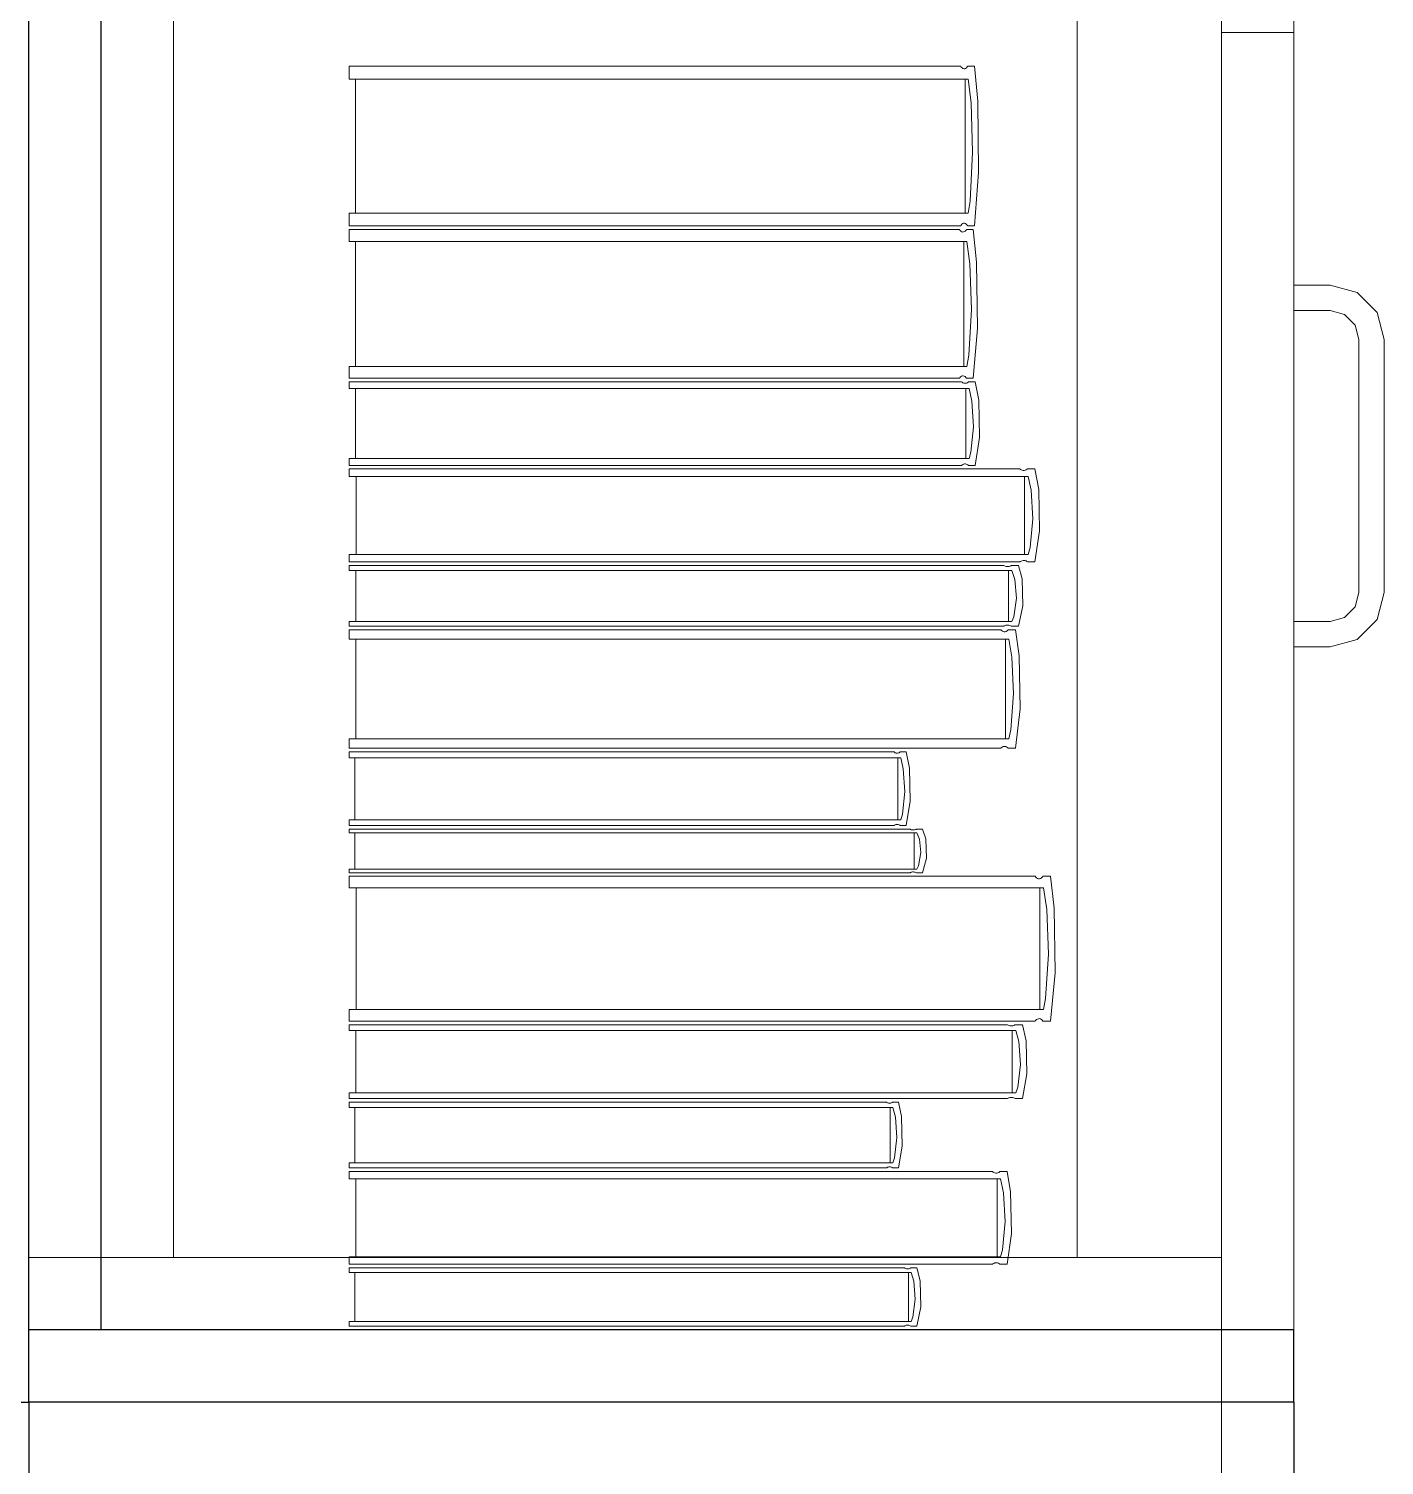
# Model space of a CAD drawing. Header units: inches. Extents: x -38 to 5698, y -33 to 92.
# Drawn here: x 116.1958 to 116.5708, y 12.0838 to 12.4813 of the extents above; entities that cross this region are included whole.
import ezdxf

# ---------------------------------------------------------------- set-up
doc = ezdxf.new("R2010")
doc.units = ezdxf.units.IN
doc.header["$MEASUREMENT"] = 0
doc.set_wipeout_variables(frame=1)
doc.linetypes.add('Wipeout_Contour', pattern=[1, 0, -1])
doc.layers.add('Interior - Mobiliario', color=7, linetype='Continuous')

msp = doc.modelspace()

# ---------------------------------------------------------------- linework, layer by layer
at = {"layer": 'Interior - Mobiliario', "color": 175, "linetype": 'Continuous', "lineweight": 13}
for p, q in [((116.2158, 12.12125), (116.2158, 13.58125)), ((116.5258, 13.58125), (116.5258, 12.12125)), ((116.2358, 13.56125), (116.2358, 12.14125)), ((116.4858, 12.14125), (116.4858, 13.56125)), ((116.5258, 13.56125), (116.5258, 12.14125)), ((116.5458, 12.48025), (116.5258, 12.48025)), ((116.28445, 12.46734), (116.28445, 12.47088)), ((116.28445, 12.47088), (116.45362, 12.47088)), ((116.45362, 12.47088), (116.45376, 12.47064)), ((116.45376, 12.47064), (116.45399, 12.47039)), ((116.45399, 12.47039), (116.45423, 12.47022)), ((116.45423, 12.47022), (116.45448, 12.47014)), ((116.45448, 12.47014), (116.45474, 12.47015)), ((116.45474, 12.47015), (116.45499, 12.47025)), ((116.45499, 12.47025), (116.45522, 12.47044)), ((116.45522, 12.47044), (116.45544, 12.4707)), ((116.45544, 12.4707), (116.45554, 12.47088)), ((116.45554, 12.47088), (116.45742, 12.47088)), ((116.45742, 12.47088), (116.45836, 12.46118)), ((116.45569, 12.46734), (116.28445, 12.46734)), ((116.28618, 12.43023), (116.28618, 12.46734)), ((116.45482, 12.46734), (116.45482, 12.43023)), ((116.45648, 12.46072), (116.45569, 12.46734)), ((116.45692, 12.44712), (116.45648, 12.46072)), ((116.45836, 12.46118), (116.45858, 12.44143)), ((116.4562, 12.43358), (116.45692, 12.44712)), ((116.45858, 12.44143), (116.45742, 12.42669)), ((116.28445, 12.42669), (116.28445, 12.43023)), ((116.28445, 12.43023), (116.45569, 12.43023)), ((116.45569, 12.43023), (116.4562, 12.43358)), ((116.45362, 12.42669), (116.28445, 12.42669)), ((116.45372, 12.42686), (116.45362, 12.42669)), ((116.45394, 12.42713), (116.45372, 12.42686)), ((116.45417, 12.42732), (116.45394, 12.42713)), ((116.45442, 12.42742), (116.45417, 12.42732)), ((116.45468, 12.42743), (116.45442, 12.42742)), ((116.45493, 12.42735), (116.45468, 12.42743)), ((116.45517, 12.42718), (116.45493, 12.42735)), ((116.4554, 12.42693), (116.45517, 12.42718)), ((116.45554, 12.42669), (116.4554, 12.42693)), ((116.45742, 12.42669), (116.45554, 12.42669)), ((116.28445, 12.4224), (116.28445, 12.42569)), ((116.28445, 12.42569), (116.45328, 12.42569)), ((116.45534, 12.4224), (116.28445, 12.4224)), ((116.28618, 12.38783), (116.28618, 12.4224)), ((116.45328, 12.42569), (116.45342, 12.42547)), ((116.45342, 12.42547), (116.45365, 12.42523)), ((116.45365, 12.42523), (116.45389, 12.42508)), ((116.45389, 12.42508), (116.45414, 12.425)), ((116.45414, 12.425), (116.45439, 12.42501)), ((116.45439, 12.42501), (116.45464, 12.42511)), ((116.45448, 12.4224), (116.45448, 12.38783)), ((116.45464, 12.42511), (116.45488, 12.42528)), ((116.45488, 12.42528), (116.4551, 12.42553)), ((116.4551, 12.42553), (116.45519, 12.42569)), ((116.45519, 12.42569), (116.45707, 12.42569)), ((116.45614, 12.41623), (116.45534, 12.4224)), ((116.45707, 12.42569), (116.45801, 12.41666)), ((116.45658, 12.40357), (116.45614, 12.41623)), ((116.45801, 12.41666), (116.45823, 12.39826)), ((116.5458, 12.41025), (116.5558, 12.41025)), ((116.5458, 12.40325), (116.5458, 12.41025)), ((116.5558, 12.41025), (116.5633, 12.40824)), ((116.5633, 12.40824), (116.56879, 12.40275)), ((116.45586, 12.39095), (116.45658, 12.40357)), ((116.5558, 12.40325), (116.5458, 12.40325)), ((116.5598, 12.40218), (116.5558, 12.40325)), ((116.56272, 12.39925), (116.5598, 12.40218)), ((116.56879, 12.40275), (116.5708, 12.39525)), ((116.45823, 12.39826), (116.45707, 12.38453)), ((116.5638, 12.39525), (116.56272, 12.39925)), ((116.5638, 12.32525), (116.5638, 12.39525)), ((116.5708, 12.39525), (116.5708, 12.32525)), ((116.45534, 12.38783), (116.45586, 12.39095)), ((116.28445, 12.38453), (116.28445, 12.38783)), ((116.28445, 12.38783), (116.45534, 12.38783)), ((116.45328, 12.38453), (116.28445, 12.38453)), ((116.28445, 12.38169), (116.28445, 12.38353)), ((116.28445, 12.38353), (116.45386, 12.38353)), ((116.45338, 12.38469), (116.45328, 12.38453)), ((116.4536, 12.38494), (116.45338, 12.38469)), ((116.45383, 12.38512), (116.4536, 12.38494)), ((116.45408, 12.38521), (116.45383, 12.38512)), ((116.45386, 12.38353), (116.454, 12.38341)), ((116.454, 12.38341), (116.45422, 12.38328)), ((116.45434, 12.38522), (116.45408, 12.38521)), ((116.45422, 12.38328), (116.45446, 12.38319)), ((116.45459, 12.38515), (116.45434, 12.38522)), ((116.45446, 12.38319), (116.45472, 12.38315)), ((116.45483, 12.38499), (116.45459, 12.38515)), ((116.45472, 12.38315), (116.45497, 12.38315)), ((116.45505, 12.38475), (116.45483, 12.38499)), ((116.45497, 12.38315), (116.45522, 12.3832)), ((116.45519, 12.38453), (116.45505, 12.38475)), ((116.45707, 12.38453), (116.45519, 12.38453)), ((116.45522, 12.3832), (116.45546, 12.3833)), ((116.45546, 12.3833), (116.45568, 12.38344)), ((116.45568, 12.38344), (116.45578, 12.38353)), ((116.45578, 12.38353), (116.45766, 12.38353)), ((116.45766, 12.38353), (116.45861, 12.37847)), ((116.45593, 12.38169), (116.28445, 12.38169)), ((116.28618, 12.36229), (116.28618, 12.38169)), ((116.45506, 12.38169), (116.45506, 12.36229)), ((116.45672, 12.37823), (116.45593, 12.38169)), ((116.45716, 12.37112), (116.45672, 12.37823)), ((116.45861, 12.37847), (116.45882, 12.36814)), ((116.45644, 12.36404), (116.45716, 12.37112)), ((116.45882, 12.36814), (116.45766, 12.36044)), ((116.28445, 12.36044), (116.28445, 12.36229)), ((116.28445, 12.36229), (116.45593, 12.36229)), ((116.45593, 12.36229), (116.45644, 12.36404)), ((116.45386, 12.36044), (116.28445, 12.36044)), ((116.28445, 12.35738), (116.28445, 12.35944)), ((116.28445, 12.35944), (116.46999, 12.35944)), ((116.45395, 12.36053), (116.45386, 12.36044)), ((116.45417, 12.36067), (116.45395, 12.36053)), ((116.45441, 12.36077), (116.45417, 12.36067)), ((116.45466, 12.36082), (116.45441, 12.36077)), ((116.45492, 12.36083), (116.45466, 12.36082)), ((116.45517, 12.36078), (116.45492, 12.36083)), ((116.45541, 12.3607), (116.45517, 12.36078)), ((116.45563, 12.36056), (116.45541, 12.3607)), ((116.45578, 12.36044), (116.45563, 12.36056)), ((116.45766, 12.36044), (116.45578, 12.36044)), ((116.46999, 12.35944), (116.47014, 12.3593)), ((116.47014, 12.3593), (116.47039, 12.35916)), ((116.47039, 12.35916), (116.47065, 12.35906)), ((116.47065, 12.35906), (116.47093, 12.35901)), ((116.47093, 12.35901), (116.47121, 12.35902)), ((116.47121, 12.35902), (116.47148, 12.35907)), ((116.47148, 12.35907), (116.47174, 12.35918)), ((116.47174, 12.35918), (116.47198, 12.35934)), ((116.47198, 12.35934), (116.47209, 12.35944)), ((116.47209, 12.35944), (116.47415, 12.35944)), ((116.47415, 12.35944), (116.47519, 12.35379)), ((116.47225, 12.35738), (116.28445, 12.35738)), ((116.28635, 12.33576), (116.28635, 12.35738)), ((116.47131, 12.35738), (116.47131, 12.33576)), ((116.47313, 12.35353), (116.47225, 12.35738)), ((116.47361, 12.3456), (116.47313, 12.35353)), ((116.47519, 12.35379), (116.47543, 12.34228)), ((116.47282, 12.33771), (116.47361, 12.3456)), ((116.47543, 12.34228), (116.47415, 12.3337)), ((116.28445, 12.3337), (116.28445, 12.33576)), ((116.28445, 12.33576), (116.47225, 12.33576)), ((116.47225, 12.33576), (116.47282, 12.33771)), ((116.46999, 12.3337), (116.28445, 12.3337)), ((116.28445, 12.33136), (116.28445, 12.3327)), ((116.28445, 12.3327), (116.46555, 12.3327)), ((116.46776, 12.33136), (116.28445, 12.33136)), ((116.2863, 12.31727), (116.2863, 12.33136)), ((116.46555, 12.3327), (116.4657, 12.33261)), ((116.4657, 12.33261), (116.46594, 12.33251)), ((116.46594, 12.33251), (116.46619, 12.33245)), ((116.46619, 12.33245), (116.46646, 12.33242)), ((116.46646, 12.33242), (116.46674, 12.33242)), ((116.46674, 12.33242), (116.467, 12.33246)), ((116.46683, 12.33136), (116.46683, 12.31727)), ((116.467, 12.33246), (116.46726, 12.33253)), ((116.46726, 12.33253), (116.46749, 12.33263)), ((116.46749, 12.33263), (116.4676, 12.3327)), ((116.4676, 12.3327), (116.46961, 12.3327)), ((116.46861, 12.32885), (116.46776, 12.33136)), ((116.46961, 12.3327), (116.47062, 12.32902)), ((116.47009, 12.3338), (116.46999, 12.3337)), ((116.47033, 12.33396), (116.47009, 12.3338)), ((116.47059, 12.33406), (116.47033, 12.33396)), ((116.47087, 12.33412), (116.47059, 12.33406)), ((116.47115, 12.33413), (116.47087, 12.33412)), ((116.47142, 12.33408), (116.47115, 12.33413)), ((116.47169, 12.33398), (116.47142, 12.33408)), ((116.47193, 12.33384), (116.47169, 12.33398)), ((116.47209, 12.3337), (116.47193, 12.33384)), ((116.47415, 12.3337), (116.47209, 12.3337)), ((116.46908, 12.32369), (116.46861, 12.32885)), ((116.47062, 12.32902), (116.47085, 12.32152)), ((116.46831, 12.31855), (116.46908, 12.32369)), ((116.56272, 12.32125), (116.5638, 12.32525)), ((116.5708, 12.32525), (116.56879, 12.31775)), ((116.46776, 12.31727), (116.46831, 12.31855)), ((116.47085, 12.32152), (116.46961, 12.31593)), ((116.5598, 12.31832), (116.56272, 12.32125)), ((116.28445, 12.31593), (116.28445, 12.31727)), ((116.28445, 12.31727), (116.46776, 12.31727)), ((116.46555, 12.31593), (116.28445, 12.31593)), ((116.28445, 12.31231), (116.28445, 12.31493)), ((116.28445, 12.31493), (116.46475, 12.31493)), ((116.46475, 12.31493), (116.4649, 12.31476)), ((116.4649, 12.31476), (116.46514, 12.31457)), ((116.46514, 12.31457), (116.46539, 12.31445)), ((116.46565, 12.316), (116.46555, 12.31593)), ((116.46588, 12.3161), (116.46565, 12.316)), ((116.46614, 12.31617), (116.46588, 12.3161)), ((116.4664, 12.31621), (116.46614, 12.31617)), ((116.4662, 12.31447), (116.46645, 12.31461)), ((116.46668, 12.31621), (116.4664, 12.31621)), ((116.46645, 12.31461), (116.46669, 12.31481)), ((116.46695, 12.31618), (116.46668, 12.31621)), ((116.46669, 12.31481), (116.46679, 12.31493)), ((116.46679, 12.31493), (116.46879, 12.31493)), ((116.4672, 12.31612), (116.46695, 12.31618)), ((116.46744, 12.31602), (116.4672, 12.31612)), ((116.4676, 12.31593), (116.46744, 12.31602)), ((116.46961, 12.31593), (116.4676, 12.31593)), ((116.46879, 12.31493), (116.4698, 12.30774)), ((116.5458, 12.31725), (116.5558, 12.31725)), ((116.5458, 12.31025), (116.5458, 12.31725)), ((116.5558, 12.31725), (116.5598, 12.31832)), ((116.56879, 12.31775), (116.5633, 12.31226)), ((116.46695, 12.31231), (116.28445, 12.31231)), ((116.2863, 12.28476), (116.2863, 12.31231)), ((116.46539, 12.31445), (116.46566, 12.31439)), ((116.46566, 12.31439), (116.46593, 12.31439)), ((116.46593, 12.31439), (116.4662, 12.31447)), ((116.46603, 12.31231), (116.46603, 12.28476)), ((116.4678, 12.3074), (116.46695, 12.31231)), ((116.5633, 12.31226), (116.5558, 12.31025)), ((116.46827, 12.2973), (116.4678, 12.3074)), ((116.4698, 12.30774), (116.47003, 12.29307)), ((116.5558, 12.31025), (116.5458, 12.31025)), ((116.4675, 12.28725), (116.46827, 12.2973)), ((116.47003, 12.29307), (116.46879, 12.28214)), ((116.46695, 12.28476), (116.4675, 12.28725)), ((116.28445, 12.28214), (116.28445, 12.28476)), ((116.28445, 12.28476), (116.46695, 12.28476)), ((116.46475, 12.28214), (116.28445, 12.28214)), ((116.28445, 12.2795), (116.28445, 12.28114)), ((116.28445, 12.28114), (116.43518, 12.28114)), ((116.43703, 12.2795), (116.28445, 12.2795)), ((116.28599, 12.26239), (116.28599, 12.2795)), ((116.43518, 12.28114), (116.43531, 12.28103)), ((116.43531, 12.28103), (116.43551, 12.28091)), ((116.43551, 12.28091), (116.43572, 12.28083)), ((116.43572, 12.28083), (116.43595, 12.28079)), ((116.43595, 12.28079), (116.43618, 12.2808)), ((116.43618, 12.2808), (116.4364, 12.28085)), ((116.43625, 12.2795), (116.43625, 12.26239)), ((116.4364, 12.28085), (116.43661, 12.28093)), ((116.43661, 12.28093), (116.43681, 12.28106)), ((116.43681, 12.28106), (116.43689, 12.28114)), ((116.43689, 12.28114), (116.43857, 12.28114)), ((116.43773, 12.27645), (116.43703, 12.2795)), ((116.43857, 12.28114), (116.43941, 12.27667)), ((116.46485, 12.28226), (116.46475, 12.28214)), ((116.46508, 12.28246), (116.46485, 12.28226)), ((116.46534, 12.2826), (116.46508, 12.28246)), ((116.4656, 12.28268), (116.46534, 12.2826)), ((116.46587, 12.28268), (116.4656, 12.28268)), ((116.46614, 12.28262), (116.46587, 12.28268)), ((116.4664, 12.2825), (116.46614, 12.28262)), ((116.46664, 12.28231), (116.4664, 12.2825)), ((116.46679, 12.28214), (116.46664, 12.28231)), ((116.46879, 12.28214), (116.46679, 12.28214)), ((116.43813, 12.27018), (116.43773, 12.27645)), ((116.43941, 12.27667), (116.4396, 12.26755)), ((116.43748, 12.26393), (116.43813, 12.27018)), ((116.4396, 12.26755), (116.43857, 12.26076)), ((116.43703, 12.26239), (116.43748, 12.26393)), ((116.28445, 12.26076), (116.28445, 12.26239)), ((116.28445, 12.26239), (116.43703, 12.26239)), ((116.43518, 12.26076), (116.28445, 12.26076)), ((116.28445, 12.25879), (116.28445, 12.25976)), ((116.28445, 12.25976), (116.4396, 12.25976)), ((116.43527, 12.26084), (116.43518, 12.26076)), ((116.43546, 12.26096), (116.43527, 12.26084)), ((116.43568, 12.26105), (116.43546, 12.26096)), ((116.4359, 12.26109), (116.43568, 12.26105)), ((116.43613, 12.2611), (116.4359, 12.26109)), ((116.43635, 12.26106), (116.43613, 12.2611)), ((116.43657, 12.26098), (116.43635, 12.26106)), ((116.43676, 12.26087), (116.43657, 12.26098)), ((116.43689, 12.26076), (116.43676, 12.26087)), ((116.43857, 12.26076), (116.43689, 12.26076)), ((116.4396, 12.25976), (116.43973, 12.25969)), ((116.43973, 12.25969), (116.43993, 12.25962)), ((116.43993, 12.25962), (116.44015, 12.25958)), ((116.44015, 12.25958), (116.44038, 12.25955)), ((116.44038, 12.25955), (116.44062, 12.25956)), ((116.44062, 12.25956), (116.44085, 12.25959)), ((116.44085, 12.25959), (116.44107, 12.25964)), ((116.44107, 12.25964), (116.44127, 12.25971)), ((116.44127, 12.25971), (116.44135, 12.25976)), ((116.44135, 12.25976), (116.44308, 12.25976)), ((116.44308, 12.25976), (116.44395, 12.25712)), ((116.44149, 12.25879), (116.28445, 12.25879)), ((116.28604, 12.24868), (116.28604, 12.25879)), ((116.4407, 12.25879), (116.4407, 12.24868)), ((116.44222, 12.25699), (116.44149, 12.25879)), ((116.44263, 12.25328), (116.44222, 12.25699)), ((116.44395, 12.25712), (116.44414, 12.25173)), ((116.44196, 12.24959), (116.44263, 12.25328)), ((116.44414, 12.25173), (116.44308, 12.24772)), ((116.28445, 12.24772), (116.28445, 12.24868)), ((116.28445, 12.24868), (116.44149, 12.24868)), ((116.4396, 12.24772), (116.28445, 12.24772)), ((116.43969, 12.24776), (116.4396, 12.24772)), ((116.43989, 12.24784), (116.43969, 12.24776)), ((116.4401, 12.24789), (116.43989, 12.24784)), ((116.44033, 12.24792), (116.4401, 12.24789)), ((116.44057, 12.24792), (116.44033, 12.24792)), ((116.4408, 12.2479), (116.44057, 12.24792)), ((116.44102, 12.24785), (116.4408, 12.2479)), ((116.44122, 12.24778), (116.44102, 12.24785)), ((116.44135, 12.24772), (116.44122, 12.24778)), ((116.44308, 12.24772), (116.44135, 12.24772)), ((116.44149, 12.24868), (116.44196, 12.24959)), ((116.28445, 12.24351), (116.28445, 12.24672)), ((116.28445, 12.24672), (116.4742, 12.24672)), ((116.47652, 12.24351), (116.28445, 12.24351)), ((116.28639, 12.20987), (116.28639, 12.24351)), ((116.4742, 12.24672), (116.47436, 12.2465)), ((116.47436, 12.2465), (116.47461, 12.24627)), ((116.47461, 12.24627), (116.47488, 12.24612)), ((116.47488, 12.24612), (116.47517, 12.24605)), ((116.47517, 12.24605), (116.47545, 12.24606)), ((116.47545, 12.24606), (116.47573, 12.24615)), ((116.47555, 12.24351), (116.47555, 12.20987)), ((116.47573, 12.24615), (116.476, 12.24632)), ((116.476, 12.24632), (116.47625, 12.24656)), ((116.47625, 12.24656), (116.47635, 12.24672)), ((116.47635, 12.24672), (116.47846, 12.24672)), ((116.47741, 12.23751), (116.47652, 12.24351)), ((116.47846, 12.24672), (116.47952, 12.23793)), ((116.47791, 12.22519), (116.47741, 12.23751)), ((116.47952, 12.23793), (116.47977, 12.22002)), ((116.4771, 12.21291), (116.47791, 12.22519)), ((116.47977, 12.22002), (116.47846, 12.20666)), ((116.47652, 12.20987), (116.4771, 12.21291)), ((116.28445, 12.20666), (116.28445, 12.20987)), ((116.28445, 12.20987), (116.47652, 12.20987)), ((116.47482, 12.20723), (116.47456, 12.20706)), ((116.4751, 12.20732), (116.47482, 12.20723)), ((116.47539, 12.20733), (116.4751, 12.20732)), ((116.47567, 12.20726), (116.47539, 12.20733)), ((116.47594, 12.20711), (116.47567, 12.20726)), ((116.4742, 12.20666), (116.28445, 12.20666)), ((116.28445, 12.20403), (116.28445, 12.20566)), ((116.28445, 12.20566), (116.46661, 12.20566)), ((116.46883, 12.20403), (116.28445, 12.20403)), ((116.28632, 12.18685), (116.28632, 12.20403)), ((116.46661, 12.20566), (116.46676, 12.20555)), ((116.46676, 12.20555), (116.467, 12.20544)), ((116.467, 12.20544), (116.46726, 12.20536)), ((116.46726, 12.20536), (116.46753, 12.20532)), ((116.46753, 12.20532), (116.4678, 12.20533)), ((116.4678, 12.20533), (116.46807, 12.20537)), ((116.4679, 12.20403), (116.4679, 12.18685)), ((116.46807, 12.20537), (116.46833, 12.20546)), ((116.46833, 12.20546), (116.46856, 12.20558)), ((116.46856, 12.20558), (116.46867, 12.20566)), ((116.46867, 12.20566), (116.47069, 12.20566)), ((116.46969, 12.20097), (116.46883, 12.20403)), ((116.47069, 12.20566), (116.47171, 12.20118)), ((116.47431, 12.20682), (116.4742, 12.20666)), ((116.47456, 12.20706), (116.47431, 12.20682)), ((116.47619, 12.20688), (116.47594, 12.20711)), ((116.47635, 12.20666), (116.47619, 12.20688)), ((116.47846, 12.20666), (116.47635, 12.20666)), ((116.47016, 12.19467), (116.46969, 12.20097)), ((116.47171, 12.20118), (116.47194, 12.19203)), ((116.46938, 12.1884), (116.47016, 12.19467)), ((116.47194, 12.19203), (116.47069, 12.18521)), ((116.46883, 12.18685), (116.46938, 12.1884)), ((116.28445, 12.18521), (116.28445, 12.18685)), ((116.28445, 12.18685), (116.46883, 12.18685)), ((116.46661, 12.18521), (116.28445, 12.18521)), ((116.28445, 12.18276), (116.28445, 12.18421)), ((116.28445, 12.18421), (116.43307, 12.18421)), ((116.43307, 12.18421), (116.4332, 12.18412)), ((116.4332, 12.18412), (116.43339, 12.18401)), ((116.43339, 12.18401), (116.4336, 12.18394)), ((116.4336, 12.18394), (116.43382, 12.18391)), ((116.43382, 12.18391), (116.43405, 12.18391)), ((116.43405, 12.18391), (116.43427, 12.18396)), ((116.43427, 12.18396), (116.43448, 12.18403)), ((116.43448, 12.18403), (116.43467, 12.18414)), ((116.43467, 12.18414), (116.43475, 12.18421)), ((116.43475, 12.18421), (116.43641, 12.18421)), ((116.43641, 12.18421), (116.43724, 12.18022)), ((116.46671, 12.18529), (116.46661, 12.18521)), ((116.46694, 12.18542), (116.46671, 12.18529)), ((116.4672, 12.18551), (116.46694, 12.18542)), ((116.46747, 12.18555), (116.4672, 12.18551)), ((116.46774, 12.18556), (116.46747, 12.18555)), ((116.46801, 12.18552), (116.46774, 12.18556)), ((116.46827, 12.18544), (116.46801, 12.18552)), ((116.46851, 12.18532), (116.46827, 12.18544)), ((116.46867, 12.18521), (116.46851, 12.18532)), ((116.47069, 12.18521), (116.46867, 12.18521)), ((116.43489, 12.18276), (116.28445, 12.18276)), ((116.28597, 12.16748), (116.28597, 12.18276)), ((116.43413, 12.18276), (116.43413, 12.16748)), ((116.43558, 12.18003), (116.43489, 12.18276)), ((116.43597, 12.17443), (116.43558, 12.18003)), ((116.43724, 12.18022), (116.43743, 12.17209)), ((116.43534, 12.16886), (116.43597, 12.17443)), ((116.43743, 12.17209), (116.43641, 12.16602)), ((116.28445, 12.16602), (116.28445, 12.16748)), ((116.28445, 12.16748), (116.43489, 12.16748)), ((116.43489, 12.16748), (116.43534, 12.16886)), ((116.43307, 12.16602), (116.28445, 12.16602)), ((116.28445, 12.16297), (116.28445, 12.16502)), ((116.28445, 12.16502), (116.46245, 12.16502)), ((116.43315, 12.16609), (116.43307, 12.16602)), ((116.43335, 12.1662), (116.43315, 12.16609)), ((116.43356, 12.16628), (116.43335, 12.1662)), ((116.43377, 12.16632), (116.43356, 12.16628)), ((116.434, 12.16633), (116.43377, 12.16632)), ((116.43422, 12.16629), (116.434, 12.16633)), ((116.43443, 12.16622), (116.43422, 12.16629)), ((116.43463, 12.16612), (116.43443, 12.16622)), ((116.43475, 12.16602), (116.43463, 12.16612)), ((116.43641, 12.16602), (116.43475, 12.16602)), ((116.46245, 12.16502), (116.4626, 12.16488)), ((116.4626, 12.16488), (116.46283, 12.16474)), ((116.46283, 12.16474), (116.46308, 12.16464)), ((116.46308, 12.16464), (116.46335, 12.16459)), ((116.46335, 12.16459), (116.46362, 12.1646)), ((116.46362, 12.1646), (116.46388, 12.16466)), ((116.46388, 12.16466), (116.46413, 12.16477)), ((116.46413, 12.16477), (116.46436, 12.16492)), ((116.46436, 12.16492), (116.46446, 12.16502)), ((116.46446, 12.16502), (116.46644, 12.16502)), ((116.46644, 12.16502), (116.46744, 12.15939)), ((116.46462, 12.16297), (116.28445, 12.16297)), ((116.28627, 12.14142), (116.28627, 12.16297)), ((116.46371, 12.16297), (116.46371, 12.14142)), ((116.46546, 12.15913), (116.46462, 12.16297)), ((116.46592, 12.15123), (116.46546, 12.15913)), ((116.46744, 12.15939), (116.46766, 12.14792)), ((116.46516, 12.14337), (116.46592, 12.15123)), ((116.46766, 12.14792), (116.46644, 12.13937)), ((116.4858, 12.14125), (116.2358, 12.14125)), ((116.28445, 12.13937), (116.28445, 12.14142)), ((116.28445, 12.14142), (116.46462, 12.14142)), ((116.46303, 12.13973), (116.46278, 12.13962)), ((116.46329, 12.13979), (116.46303, 12.13973)), ((116.46356, 12.1398), (116.46329, 12.13979)), ((116.46382, 12.13975), (116.46356, 12.1398)), ((116.46408, 12.13965), (116.46382, 12.13975)), ((116.46431, 12.13951), (116.46408, 12.13965)), ((116.46462, 12.14142), (116.46516, 12.14337)), ((116.5258, 12.14125), (116.4858, 12.14125)), ((116.46245, 12.13937), (116.28445, 12.13937)), ((116.28445, 12.13708), (116.28445, 12.13837)), ((116.28445, 12.13837), (116.43806, 12.13837)), ((116.43993, 12.13708), (116.28445, 12.13708)), ((116.28602, 12.12354), (116.28602, 12.13708)), ((116.43806, 12.13837), (116.43819, 12.13828)), ((116.43819, 12.13828), (116.43839, 12.13819)), ((116.43839, 12.13819), (116.43861, 12.13813)), ((116.43861, 12.13813), (116.43884, 12.1381)), ((116.43884, 12.1381), (116.43907, 12.1381)), ((116.43907, 12.1381), (116.4393, 12.13814)), ((116.43915, 12.13708), (116.43915, 12.12354)), ((116.4393, 12.13814), (116.43951, 12.13821)), ((116.43951, 12.13821), (116.43971, 12.1383)), ((116.43971, 12.1383), (116.4398, 12.13837)), ((116.4398, 12.13837), (116.44151, 12.13837)), ((116.44066, 12.13466), (116.43993, 12.13708)), ((116.44151, 12.13837), (116.44236, 12.13483)), ((116.46255, 12.13947), (116.46245, 12.13937)), ((116.46278, 12.13962), (116.46255, 12.13947)), ((116.46446, 12.13937), (116.46431, 12.13951)), ((116.46644, 12.13937), (116.46446, 12.13937)), ((116.44106, 12.1297), (116.44066, 12.13466)), ((116.44236, 12.13483), (116.44256, 12.12763)), ((116.4404, 12.12476), (116.44106, 12.1297)), ((116.43993, 12.12354), (116.4404, 12.12476)), ((116.5258, 12.12125), (116.2158, 12.12125)), ((116.28445, 12.12354), (116.43993, 12.12354))]:
    msp.add_line(p, q, dxfattribs=at)

# ---------------------------------------------------------------- wipeouts: each hides what was drawn before it
at = {"color": 254, "linetype": 'Wipeout_Contour', "lineweight": 0, "ltscale": 3312.072964}
msp.add_wipeout([(116.5458, 12.08125), (116.5458, 12.10125), (116.1958, 12.10125), (116.1958, 12.08125)], dxfattribs=at).dxf.layer = 'Interior - Mobiliario'

# ---------------------------------------------------------------- next in the draw order: linework, layer by layer
at = {"layer": 'Interior - Mobiliario', "color": 175, "linetype": 'Continuous', "lineweight": 30}
for p, q in [((116.5458, 12.10125), (116.1958, 12.10125)), ((116.1958, 12.10125), (116.1958, 12.08125)), ((116.5458, 12.10125), (116.5458, 12.08125))]:
    msp.add_line(p, q, dxfattribs=at)
at = {"layer": 'Interior - Mobiliario', "color": 175, "linetype": 'Continuous', "lineweight": 13}
for p, q in [((116.1958, 12.10125), (116.1958, 12.08125)), ((116.5458, 12.10125), (116.1958, 12.10125)), ((116.1958, 12.10125), (116.1958, 12.06125)), ((116.5258, 12.10125), (116.1958, 12.10125)), ((116.1958, 10.60125), (116.1958, 12.10125)), ((116.1958, 12.10125), (116.5458, 12.10125)), ((116.5258, 12.06125), (116.5258, 12.10125)), ((116.5458, 12.08125), (116.5458, 12.10125)), ((116.5458, 12.10125), (116.5458, 10.60125))]:
    msp.add_line(p, q, dxfattribs=at)

# ---------------------------------------------------------------- next in the draw order: wipeouts: each hides what was drawn before it
at = {"color": 254, "linetype": 'Wipeout_Contour', "lineweight": 0, "ltscale": 3311.460097}
msp.add_wipeout([(116.2158, 13.58125), (116.1958, 13.58125), (116.1958, 12.12125), (116.2158, 12.12125)], dxfattribs=at).dxf.layer = 'Interior - Mobiliario'

# ---------------------------------------------------------------- next in the draw order: linework, layer by layer
at = {"layer": 'Interior - Mobiliario', "color": 175, "linetype": 'Continuous', "lineweight": 30}
for p, q in [((116.1958, 12.12125), (116.1958, 13.58125)), ((116.2158, 12.12125), (116.2158, 13.58125)), ((116.2158, 12.12125), (116.1958, 12.12125))]:
    msp.add_line(p, q, dxfattribs=at)
at = {"layer": 'Interior - Mobiliario', "color": 175, "linetype": 'Continuous', "lineweight": 13}
for p, q in [((116.1958, 12.12125), (116.1958, 13.58125)), ((116.2158, 13.58125), (116.2158, 12.12125)), ((116.1958, 12.14125), (116.1958, 13.56125)), ((116.2358, 12.14125), (116.1958, 12.14125)), ((116.2158, 12.12125), (116.1958, 12.12125))]:
    msp.add_line(p, q, dxfattribs=at)

# ---------------------------------------------------------------- next in the draw order: wipeouts: each hides what was drawn before it
at = {"color": 254, "linetype": 'Wipeout_Contour', "lineweight": 0, "ltscale": 3312.074134}
msp.add_wipeout([(116.5458, 12.12125), (116.1958, 12.12125), (116.1958, 12.10125), (116.5458, 12.10125)], dxfattribs=at).dxf.layer = 'Interior - Mobiliario'

# ---------------------------------------------------------------- next in the draw order: linework, layer by layer
at = {"layer": 'Interior - Mobiliario', "color": 175, "linetype": 'Continuous', "lineweight": 13}
for p, q in [((116.1958, 13.60125), (116.1958, 12.10125)), ((116.5458, 12.10125), (116.5458, 13.60125)), ((116.1958, 12.12125), (116.1958, 13.58125)), ((116.2158, 12.12125), (116.2158, 13.58125)), ((116.2158, 12.12125), (116.2158, 13.58125)), ((116.2158, 12.12125), (116.2158, 13.58125)), ((116.5258, 13.58125), (116.5258, 12.12125)), ((116.5258, 13.58125), (116.5258, 12.12125)), ((116.5458, 13.58125), (116.5458, 12.12125)), ((116.5458, 13.58125), (116.5458, 12.12125)), ((116.5258, 12.12125), (116.5258, 12.48025)), ((116.5458, 12.12125), (116.5458, 12.48025)), ((116.1958, 12.10125), (116.1958, 12.14125)), ((116.5258, 12.14125), (116.5258, 12.10125)), ((116.44256, 12.12763), (116.44151, 12.12225)), ((116.1958, 12.12125), (116.5458, 12.12125)), ((116.1958, 12.10125), (116.1958, 12.12125)), ((116.5458, 12.12125), (116.1958, 12.12125)), ((116.5458, 12.12125), (116.2158, 12.12125)), ((116.5258, 12.12125), (116.2158, 12.12125)), ((116.5258, 12.12125), (116.2158, 12.12125)), ((116.28445, 12.12225), (116.28445, 12.12354)), ((116.43806, 12.12225), (116.28445, 12.12225)), ((116.43815, 12.12231), (116.43806, 12.12225)), ((116.43834, 12.12241), (116.43815, 12.12231)), ((116.43856, 12.12248), (116.43834, 12.12241)), ((116.43879, 12.12252), (116.43856, 12.12248)), ((116.43902, 12.12252), (116.43879, 12.12252)), ((116.43925, 12.12249), (116.43902, 12.12252)), ((116.43947, 12.12243), (116.43925, 12.12249)), ((116.43967, 12.12234), (116.43947, 12.12243)), ((116.4398, 12.12225), (116.43967, 12.12234)), ((116.44151, 12.12225), (116.4398, 12.12225)), ((116.5458, 12.12125), (116.5258, 12.12125)), ((116.5458, 12.12125), (116.5458, 12.10125)), ((116.5458, 12.10125), (116.1958, 12.10125)), ((116.5258, 12.10125), (116.1958, 12.10125)), ((116.1958, 12.10125), (116.5458, 12.10125))]:
    msp.add_line(p, q, dxfattribs=at)
at = {"layer": 'Interior - Mobiliario', "color": 175, "linetype": 'Continuous', "lineweight": 30}
for p, q in [((116.1958, 12.10125), (116.1958, 12.12125)), ((116.5458, 12.12125), (116.1958, 12.12125)), ((116.5458, 12.10125), (116.5458, 12.12125)), ((116.5458, 12.10125), (116.1958, 12.10125))]:
    msp.add_line(p, q, dxfattribs=at)

# ---------------------------------------------------------------- next in the draw order: wipeouts: each hides what was drawn before it
at = {"color": 254, "linetype": 'Wipeout_Contour', "lineweight": 0, "ltscale": 3310.673114}
msp.add_wipeout([(115.8458, 12.08125), (116.1958, 12.08125), (116.1958, 12.10125), (115.8458, 12.10125)], dxfattribs=at).dxf.layer = 'Interior - Mobiliario'

# ---------------------------------------------------------------- next in the draw order: linework, layer by layer
at = {"layer": 'Interior - Mobiliario', "color": 175, "linetype": 'Continuous', "lineweight": 30}
for p, q in [((115.8458, 12.10125), (116.1958, 12.10125)), ((116.1958, 12.10125), (116.1958, 12.08125))]:
    msp.add_line(p, q, dxfattribs=at)
at = {"layer": 'Interior - Mobiliario', "color": 175, "linetype": 'Continuous', "lineweight": 13}
for p, q in [((115.8458, 12.10125), (116.1958, 12.10125)), ((116.1958, 12.10125), (115.8458, 12.10125)), ((115.8658, 12.10125), (116.1958, 12.10125)), ((116.1958, 12.10125), (116.1958, 12.08125)), ((116.1958, 12.10125), (116.1958, 12.06125)), ((116.1958, 10.60125), (116.1958, 12.10125))]:
    msp.add_line(p, q, dxfattribs=at)

doc.saveas('drawing.dxf')
